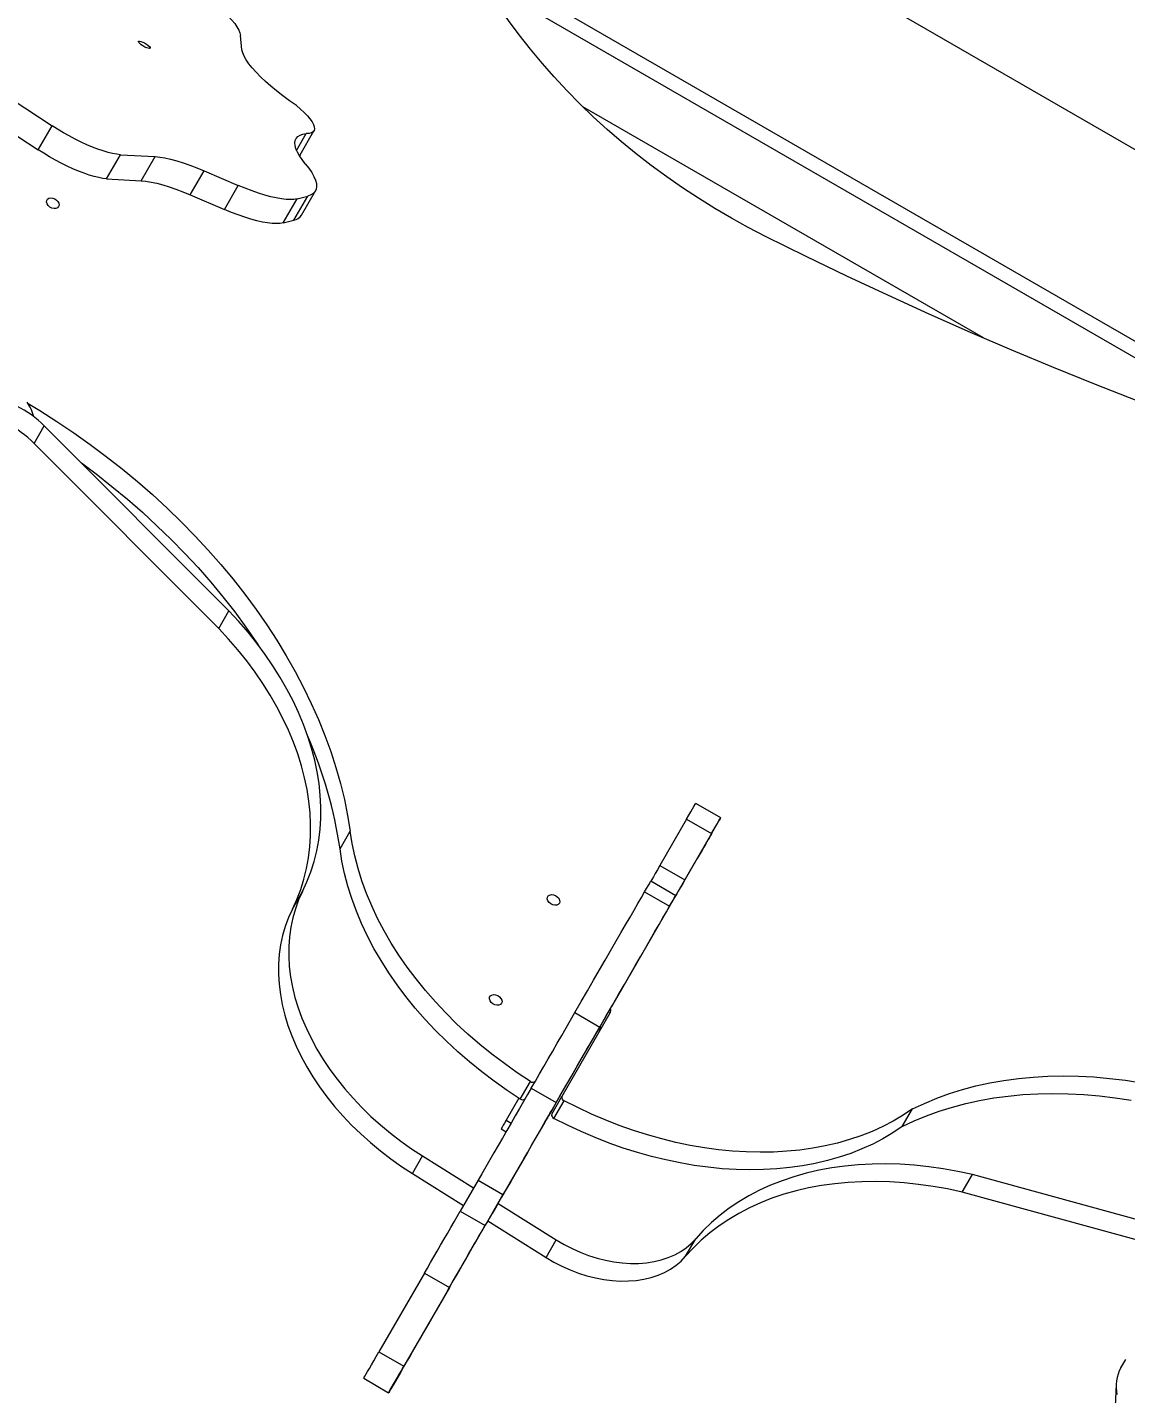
# Model space of a CAD drawing. Header units: millimetres. Extents: x -6006 to 5875, y -6399 to 6717.
# Drawn here: x 2185 to 2758, y 2098 to 2810 of the extents above; entities that cross this region are included whole.
import ezdxf

# ---------------------------------------------------------------- set-up
doc = ezdxf.new("R2010")
doc.units = ezdxf.units.MM
for name, color, linetype in [('DIKOM_ОБЪЕКТ', 7, 'Continuous'), ('DIKOM_РАЗМЕР_ЗОНА', 7, 'Continuous'), ('DIKOM_РАЗМЕР_ОБЪЕКТА', 7, 'Continuous')]:
    doc.layers.add(name, color=color, linetype=linetype)
doc.styles.add('style1', font='arial.ttf', dxfattribs={"width": 0.8})
doc.dimstyles.new('1-50', dxfattribs={"dimtxt": 300, "dimasz": 200, "dimexe": 100, "dimexo": 0, "dimgap": 100, "dimtad": 0, "dimdec": 0, "dimtxsty": 'style1', "dimcen": 0, "dimclrd": 7, "dimclre": 7, "dimadec": 1, "dimazin": 2, "dimtfac": 1, "dimtdec": 0, "dimtmove": 1, "dimatfit": 3, "dimfxl": 0, "dimlwd": 25, "dimlwe": 18, "dimarcsym": 0})

# ---------------------------------------------------------------- blocks, each defined once
blk = doc.blocks.new('*D15')
at = {"layer": 'Defpoints', "color": 0, "transparency": 16777216}
for p in [(-4354.46, 4593.05), (3409.28, 4593.05), (-1328.61, -3571.89)]:
    blk.add_point(p, dxfattribs=at)
at = {"layer": 'DIKOM_РАЗМЕР_ОБЪЕКТА', "color": 7, "lineweight": 18, "transparency": 16777216}
for p, q in [((3409.28, 4593.05), (-4454.46, 4593.05)), ((-1328.61, -3571.89), (-4454.46, -3571.89))]:
    blk.add_line(p, q, dxfattribs=at)
at = {"layer": 'DIKOM_РАЗМЕР_ОБЪЕКТА', "color": 7, "lineweight": 25, "transparency": 16777216}
for p, q in [((-4354.46, 4393.05), (-4354.46, 968.7)), ((-4354.46, -3371.89), (-4354.46, 52.46))]:
    blk.add_line(p, q, dxfattribs=at)
at = {"layer": 'DIKOM_РАЗМЕР_ОБЪЕКТА', "color": 7, "transparency": 16777216}
for points in [[(-4387.8, 4393.05), (-4321.13, 4393.05), (-4354.46, 4593.05)], [(-4387.8, -3371.89), (-4321.13, -3371.89), (-4354.46, -3571.89)]]:
    blk.add_solid(points, dxfattribs=at)
at = {"layer": 'DIKOM_РАЗМЕР_ОБЪЕКТА', "color": 0, "transparency": 16777216, "insert": (-4354.46, 510.58), "char_height": 300, "attachment_point": 5, "rotation": 90, "style": 'style1'}
blk.add_mtext('8150', dxfattribs=at)
blk = doc.blocks.new('*D16')
at = {"layer": 'Defpoints', "color": 0, "transparency": 16777216}
for p in [(3934.59, 4272.92), (-3710.11, -290.96), (3934.59, -4791.62)]:
    blk.add_point(p, dxfattribs=at)
at = {"layer": 'DIKOM_РАЗМЕР_ОБЪЕКТА', "color": 7, "lineweight": 18, "transparency": 16777216}
for p, q in [((3934.59, 4272.92), (3934.59, -4891.62)), ((-3710.11, -290.96), (-3710.11, -4891.62))]:
    blk.add_line(p, q, dxfattribs=at)
at = {"layer": 'DIKOM_РАЗМЕР_ОБЪЕКТА', "color": 7, "lineweight": 25, "transparency": 16777216}
for p, q in [((-3510.11, -4791.62), (-1432.64, -4791.62)), ((3734.59, -4791.62), (-518.7, -4791.62))]:
    blk.add_line(p, q, dxfattribs=at)
at = {"layer": 'DIKOM_РАЗМЕР_ОБЪЕКТА', "color": 7, "transparency": 16777216}
for points in [[(-3510.11, -4758.29), (-3510.11, -4824.96), (-3710.11, -4791.62)], [(3734.59, -4758.29), (3734.59, -4824.96), (3934.59, -4791.62)]]:
    blk.add_solid(points, dxfattribs=at)
at = {"layer": 'DIKOM_РАЗМЕР_ОБЪЕКТА', "color": 0, "transparency": 16777216, "insert": (-975.67, -4791.62), "char_height": 300, "attachment_point": 5, "style": 'style1'}
blk.add_mtext('7650', dxfattribs=at)
blk = doc.blocks.new('*D14')
at = {"layer": 'Defpoints', "color": 0, "transparency": 16777216}
for p in [(3463.26, 6716.57), (-5809.49, -5571.89), (-1350.38, -5571.89)]:
    blk.add_point(p, dxfattribs=at)
at = {"layer": 'DIKOM_РАЗМЕР_ЗОНА', "color": 7, "lineweight": 18, "transparency": 16777216}
for p, q in [((3463.26, 6716.57), (-5909.49, 6716.57)), ((-1350.38, -5571.89), (-5909.49, -5571.89))]:
    blk.add_line(p, q, dxfattribs=at)
at = {"layer": 'DIKOM_РАЗМЕР_ЗОНА', "color": 7, "lineweight": 25, "transparency": 16777216}
for p, q in [((-5809.49, 6516.57), (-5809.49, 1149.14)), ((-5809.49, -5371.89), (-5809.49, 69.36))]:
    blk.add_line(p, q, dxfattribs=at)
at = {"layer": 'DIKOM_РАЗМЕР_ЗОНА', "color": 7, "transparency": 16777216}
for points in [[(-5842.83, 6516.57), (-5776.16, 6516.57), (-5809.49, 6716.57)], [(-5842.83, -5371.89), (-5776.16, -5371.89), (-5809.49, -5571.89)]]:
    blk.add_solid(points, dxfattribs=at)
at = {"layer": 'DIKOM_РАЗМЕР_ЗОНА', "color": 0, "transparency": 16777216, "insert": (-5809.49, 609.25), "char_height": 300, "attachment_point": 5, "rotation": 90, "style": 'style1'}
blk.add_mtext('12300', dxfattribs=at)
blk = doc.blocks.new('*D13')
at = {"layer": 'Defpoints', "color": 0, "transparency": 16777216}
for p in [(5874.9, 4901.57), (-5210.11, -1293.83), (5874.9, -6202.3)]:
    blk.add_point(p, dxfattribs=at)
at = {"layer": 'DIKOM_РАЗМЕР_ЗОНА', "color": 7, "lineweight": 18, "transparency": 16777216}
for p, q in [((5874.9, 4901.57), (5874.9, -6302.3)), ((-5210.11, -1293.83), (-5210.11, -6302.3))]:
    blk.add_line(p, q, dxfattribs=at)
at = {"layer": 'DIKOM_РАЗМЕР_ЗОНА', "color": 7, "lineweight": 25, "transparency": 16777216}
for p, q in [((-5010.11, -6202.3), (160.46, -6202.3)), ((5674.9, -6202.3), (1240.24, -6202.3))]:
    blk.add_line(p, q, dxfattribs=at)
at = {"layer": 'DIKOM_РАЗМЕР_ЗОНА', "color": 7, "transparency": 16777216}
for points in [[(-5010.11, -6168.97), (-5010.11, -6235.64), (-5210.11, -6202.3)], [(5674.9, -6168.97), (5674.9, -6235.64), (5874.9, -6202.3)]]:
    blk.add_solid(points, dxfattribs=at)
at = {"layer": 'DIKOM_РАЗМЕР_ЗОНА', "color": 0, "transparency": 16777216, "insert": (700.35, -6202.3), "char_height": 300, "attachment_point": 5, "style": 'style1'}
blk.add_mtext('11100', dxfattribs=at)

msp = doc.modelspace()

# ---------------------------------------------------------------- linework, layer by layer
at = {"layer": 'DIKOM_ОБЪЕКТ', "color": 7, "linetype": 'Continuous', "lineweight": 15}
for p, q in [((2471.42, 2914.74), (2944.25, 2641.75)), ((2862.35, 2580.45), (2420.58, 2835.5)), ((2428.15, 2839.8), (2896.1, 2569.63)), ((2297.22, 2798.61), (2296.45, 2806.13)), ((2151.94, 2789.38), (2198.32, 2759.09)), ((2144.7, 2776.83), (2191.07, 2746.55)), ((2683.52, 2648.48), (2474.88, 2768.93)), ((2191.07, 2746.55), (2198.32, 2759.09)), ((2327.52, 2743.88), (2334.76, 2756.42)), ((2325.71, 2746.23), (2330.74, 2754.94)), ((2226.69, 2731.44), (2233.93, 2743.98)), ((2233.93, 2743.98), (2252, 2742.95)), ((2244.76, 2730.4), (2252, 2742.95)), ((2327.52, 2743.88), (2327.19, 2743.45)), ((2270.31, 2723.05), (2277.55, 2735.6)), ((2277.55, 2735.6), (2295.34, 2727.99)), ((2226.69, 2731.44), (2244.76, 2730.4)), ((2288.09, 2715.44), (2295.34, 2727.99)), ((2270.31, 2723.05), (2288.09, 2715.44)), ((2318.78, 2708.45), (2326.02, 2721)), ((2324.27, 2709.86), (2331.52, 2722.41)), ((2326.02, 2721), (2331.52, 2722.41)), ((2328.28, 2712.52), (2335.53, 2725.07)), ((2318.78, 2708.45), (2324.27, 2709.86)), ((2189.01, 2593.54), (2194.3, 2602.71)), ((2290.51, 2506.27), (2194.3, 2602.71)), ((2285.21, 2497.1), (2189.01, 2593.54)), ((2285.21, 2497.1), (2290.51, 2506.27)), ((2546.65, 2398.48), (2533.66, 2405.98)), ((2528.89, 2397.72), (2514.95, 2373.59)), ((2528.89, 2397.72), (2541.88, 2390.22)), ((2542.18, 2390.74), (2543.2, 2392.51)), ((2348.36, 2382.3), (2353.66, 2391.47)), ((2541.88, 2390.22), (2527.94, 2366.09)), ((2536.91, 2381.6), (2534.4, 2377.26)), ((2489.87, 2300.15), (2532.99, 2374.81)), ((2514.95, 2373.59), (2527.94, 2366.09)), ((2523.19, 2357.88), (2510.2, 2365.38)), ((2323.51, 2350.93), (2328.81, 2360.1)), ((2507.01, 2359.85), (2520, 2352.35)), ((2488.97, 2296.6), (2463.96, 2253.29)), ((2470.68, 2296.95), (2483.67, 2289.45)), ((2485.63, 2292.8), (2484.22, 2290.36)), ((2472.82, 2270.59), (2482.76, 2287.81)), ((2483.99, 2289.94), (2482.76, 2287.81)), ((2442.27, 2251.94), (2447.57, 2261.12)), ((2448, 2257.67), (2460.99, 2250.17)), ((2441.53, 2252.42), (2434.87, 2240.88)), ((2458.67, 2244.11), (2463.96, 2253.29)), ((2459.79, 2241.83), (2465.09, 2251.01)), ((2641.23, 2237.56), (2646.53, 2246.74)), ((2432.24, 2236.33), (2434.82, 2234.84)), ((2434.87, 2240.88), (2437.45, 2239.39)), ((2386.06, 2213.08), (2391.36, 2222.26)), ((2391.36, 2222.26), (2417.93, 2205.58)), ((2386.06, 2213.08), (2412.63, 2196.4)), ((2420.25, 2209.6), (2410.94, 2193.48)), ((2420.25, 2209.6), (2433.24, 2202.1)), ((2672.46, 2203.43), (2677.75, 2212.6)), ((2927.06, 2144.22), (2677.75, 2212.6)), ((2433.24, 2202.1), (2423.93, 2185.98)), ((2921.76, 2135.05), (2672.46, 2203.43)), ((2410.94, 2193.48), (2423.93, 2185.98)), ((2430.66, 2197.58), (2461, 2178.53)), ((2425.36, 2188.41), (2455.7, 2169.36)), ((2455.7, 2169.36), (2461, 2178.53)), ((2528.36, 2169.97), (2533.66, 2179.15)), ((2392.3, 2161.2), (2368.62, 2120.17)), ((2392.3, 2161.2), (2405.29, 2153.7)), ((2405.29, 2153.7), (2381.61, 2112.67)), ((2368.62, 2120.17), (2381.61, 2112.67)), ((2755.12, 2111.88), (2757.6, 2116.26)), ((2374.51, 2100.37), (2379.94, 2109.76)), ((2379.6, 2109.16), (2375.96, 2102.87)), ((2378.05, 2106.48), (2382.06, 2113.42)), ((2379.59, 2109.17), (2379.6, 2109.16)), ((2360.67, 2106.41), (2373.66, 2098.91)), ((2375.96, 2102.88), (2375.96, 2102.87)), ((2752.6, 2103.17), (2752.05, 2091.96)), ((2374.29, 2099.98), (2374.29, 2099.98))]:
    msp.add_line(p, q, dxfattribs=at)
at = {"layer": 'DIKOM_ОБЪЕКТ', "color": 7, "linetype": 'Continuous', "lineweight": 15, "flags": 128}
for points in [[(2277.89, 2826.59), (2280.77, 2824.42), (2283.46, 2822.26), (2285.95, 2820.13), (2288.21, 2818.05), (2290.23, 2816.03), (2291.98, 2814.1), (2293.47, 2812.26), (2294.66, 2810.52), (2295.56, 2808.92), (2296.16, 2807.45), (2296.45, 2806.13)], [(2569.92, 2701.41), (2561.03, 2706.03), (2552.26, 2710.89), (2543.61, 2715.96), (2535.1, 2721.26), (2526.74, 2726.76), (2518.53, 2732.47), (2510.5, 2738.37), (2502.65, 2744.46), (2494.99, 2750.73), (2487.53, 2757.17), (2480.28, 2763.78), (2473.25, 2770.54), (2466.45, 2777.44), (2459.89, 2784.49), (2453.57, 2791.65), (2447.51, 2798.94), (2441.71, 2806.34), (2436.19, 2813.83), (2430.94, 2821.42)], [(2249.4, 2799.51), (2249.09, 2799.35), (2248.48, 2799.39), (2247.65, 2799.64), (2246.67, 2800.07), (2245.67, 2800.62), (2244.74, 2801.24), (2243.98, 2801.86), (2243.49, 2802.42), (2243.3, 2802.85), (2243.45, 2803.11), (2243.92, 2803.17), (2244.65, 2803.02), (2245.57, 2802.68), (2246.57, 2802.18), (2247.55, 2801.59), (2248.4, 2800.95), (2249.04, 2800.36), (2249.38, 2799.85), (2249.4, 2799.51)], [(2325.59, 2769.56), (2321.99, 2772.1), (2318.56, 2774.65), (2315.31, 2777.19), (2312.28, 2779.7), (2309.48, 2782.18), (2306.93, 2784.59), (2304.64, 2786.93), (2302.63, 2789.18), (2300.92, 2791.33), (2299.52, 2793.36), (2298.43, 2795.26), (2297.66, 2797.01), (2297.22, 2798.61)], [(2325.59, 2769.56), (2327.75, 2767.73), (2329.67, 2765.94), (2331.32, 2764.23), (2332.7, 2762.61), (2333.77, 2761.1), (2334.52, 2759.73), (2334.95, 2758.5), (2335.06, 2757.43), (2334.83, 2756.55), (2334.28, 2755.85), (2333.4, 2755.34), (2332.22, 2755.04), (2330.74, 2754.94)], [(2233.93, 2743.98), (2232.01, 2744.18), (2229.86, 2744.57), (2227.5, 2745.15), (2224.96, 2745.91), (2222.25, 2746.84), (2219.42, 2747.93), (2216.47, 2749.18), (2213.46, 2750.57), (2210.39, 2752.09), (2207.32, 2753.72), (2204.26, 2755.44), (2201.25, 2757.24), (2198.32, 2759.09)], [(2330.25, 2739.28), (2328.58, 2741.42), (2327.2, 2743.44), (2326.13, 2745.33), (2325.38, 2747.08), (2324.94, 2748.68), (2324.82, 2750.12), (2325.02, 2751.39), (2325.54, 2752.48), (2326.38, 2753.38), (2327.53, 2754.1), (2328.99, 2754.62), (2330.74, 2754.94)], [(2226.69, 2731.44), (2224.77, 2731.63), (2222.62, 2732.02), (2220.26, 2732.6), (2217.72, 2733.36), (2215.01, 2734.29), (2212.17, 2735.39), (2209.23, 2736.63), (2206.21, 2738.02), (2203.15, 2739.54), (2200.07, 2741.17), (2197.01, 2742.89), (2194, 2744.69), (2191.07, 2746.55)], [(2252, 2742.95), (2254.46, 2742.71), (2257.17, 2742.27), (2260.11, 2741.63), (2263.26, 2740.79), (2266.61, 2739.76), (2270.12, 2738.55), (2273.78, 2737.15), (2277.55, 2735.6)], [(2330.25, 2739.28), (2332.08, 2736.93), (2333.58, 2734.7), (2334.74, 2732.62), (2335.56, 2730.7), (2336.03, 2728.94), (2336.15, 2727.36), (2335.92, 2725.96), (2335.33, 2724.76), (2334.4, 2723.77), (2333.13, 2722.98), (2331.52, 2722.41)], [(2244.76, 2730.4), (2247.21, 2730.17), (2249.92, 2729.72), (2252.87, 2729.08), (2256.02, 2728.24), (2259.36, 2727.21), (2262.88, 2726), (2266.53, 2724.61), (2270.31, 2723.05)], [(2326.02, 2721), (2324.36, 2720.7), (2322.43, 2720.59), (2320.23, 2720.68), (2317.8, 2720.96), (2315.13, 2721.43), (2312.25, 2722.09), (2309.17, 2722.93), (2305.92, 2723.94), (2302.52, 2725.13), (2298.98, 2726.48), (2295.34, 2727.99)], [(2201.77, 2716.95), (2201.2, 2716.35), (2200.37, 2716), (2199.36, 2715.95), (2198.28, 2716.19), (2197.25, 2716.71), (2196.39, 2717.44), (2195.77, 2718.31), (2195.48, 2719.22), (2195.55, 2720.08), (2195.95, 2720.78), (2196.66, 2721.26), (2197.6, 2721.47), (2198.66, 2721.37), (2199.72, 2720.99), (2200.68, 2720.35), (2201.43, 2719.54), (2201.89, 2718.64), (2202.01, 2717.75), (2201.77, 2716.95)], [(2318.78, 2708.45), (2317.12, 2708.15), (2315.18, 2708.05), (2312.99, 2708.13), (2310.55, 2708.41), (2307.88, 2708.88), (2305, 2709.54), (2301.93, 2710.38), (2298.68, 2711.4), (2295.27, 2712.58), (2291.74, 2713.93), (2288.09, 2715.44)], [(2944.7, 2555.14), (2939.71, 2556.57), (2917.58, 2563.06), (2895.49, 2569.82), (2873.41, 2576.83), (2851.37, 2584.11), (2829.36, 2591.64), (2807.4, 2599.42), (2785.48, 2607.47), (2763.62, 2615.76), (2741.8, 2624.3), (2720.05, 2633.09), (2698.37, 2642.13), (2676.76, 2651.41), (2655.22, 2660.94), (2633.76, 2670.7), (2612.39, 2680.7), (2591.1, 2690.94), (2569.92, 2701.41)], [(2185.94, 2614.29), (2191.94, 2610.65), (2200.85, 2604.99), (2209.61, 2599.12), (2218.2, 2593.04), (2226.61, 2586.77), (2234.83, 2580.3), (2242.86, 2573.66), (2250.68, 2566.83), (2258.27, 2559.85), (2265.65, 2552.7), (2272.78, 2545.41), (2279.67, 2537.97), (2286.31, 2530.41), (2292.68, 2522.73), (2298.78, 2514.93), (2304.61, 2507.04), (2310.15, 2499.05), (2315.4, 2490.98), (2320.35, 2482.84), (2325, 2474.63), (2329.34, 2466.38), (2333.36, 2458.08), (2337.06, 2449.76), (2340.43, 2441.41), (2343.48, 2433.05), (2346.2, 2424.7), (2348.57, 2416.35), (2350.61, 2408.02), (2352.31, 2399.73), (2353.66, 2391.47)], [(2213.63, 2583.34), (2221.31, 2577.6), (2229.54, 2571.13), (2237.56, 2564.48), (2245.38, 2557.66), (2252.98, 2550.67), (2260.35, 2543.53), (2267.48, 2536.23), (2274.37, 2528.8), (2281.01, 2521.24), (2287.38, 2513.55), (2293.49, 2505.76), (2299.31, 2497.86), (2304.85, 2489.87), (2306.13, 2487.96)], [(2328.81, 2360.1), (2331.14, 2365.14), (2333.15, 2370.34), (2334.83, 2375.68), (2336.2, 2381.17), (2337.23, 2386.77), (2337.93, 2392.49), (2338.3, 2398.32), (2338.34, 2404.23), (2338.04, 2410.22), (2337.41, 2416.28), (2336.45, 2422.38), (2335.16, 2428.53), (2333.54, 2434.71), (2331.6, 2440.9), (2329.34, 2447.09), (2326.76, 2453.26), (2323.88, 2459.42), (2320.69, 2465.54), (2317.2, 2471.6), (2313.43, 2477.61), (2309.37, 2483.54), (2305.04, 2489.38), (2300.45, 2495.13), (2295.6, 2500.76), (2290.51, 2506.27)], [(2323.51, 2350.93), (2325.84, 2355.97), (2327.85, 2361.16), (2329.54, 2366.51), (2330.9, 2371.99), (2331.93, 2377.6), (2332.63, 2383.32), (2333, 2389.14), (2333.04, 2395.06), (2332.74, 2401.05), (2332.11, 2407.1), (2331.15, 2413.21), (2329.86, 2419.36), (2328.24, 2425.53), (2326.3, 2431.72), (2324.04, 2437.91), (2321.46, 2444.09), (2318.58, 2450.25), (2315.39, 2456.36), (2311.91, 2462.43), (2308.13, 2468.44), (2304.08, 2474.37), (2299.75, 2480.21), (2295.15, 2485.96), (2290.31, 2491.59), (2285.21, 2497.1)], [(2528.89, 2397.72), (2530.09, 2399.8), (2531.13, 2401.6), (2531.99, 2403.1), (2532.69, 2404.3), (2533.2, 2405.18), (2533.52, 2405.74), (2533.65, 2405.97), (2533.66, 2405.98)], [(2541.88, 2390.22), (2543.08, 2392.3), (2544.12, 2394.1), (2544.98, 2395.6), (2545.68, 2396.8), (2546.19, 2397.68), (2546.51, 2398.24), (2546.64, 2398.47), (2546.59, 2398.37), (2546.34, 2397.95), (2545.91, 2397.2), (2545.29, 2396.12)], [(2543.2, 2392.51), (2543.39, 2392.83), (2543.59, 2393.19), (2543.82, 2393.58), (2544.07, 2394.02), (2544.34, 2394.49), (2544.64, 2395), (2544.95, 2395.54), (2545.29, 2396.12)], [(2447.57, 2261.12), (2440.69, 2265.63), (2433.97, 2270.36), (2427.44, 2275.28), (2421.11, 2280.4), (2414.99, 2285.71), (2409.09, 2291.18), (2403.42, 2296.81), (2398.01, 2302.58), (2392.85, 2308.49), (2387.97, 2314.53), (2383.36, 2320.67), (2379.05, 2326.9), (2375.04, 2333.22), (2371.34, 2339.6), (2367.95, 2346.04), (2364.89, 2352.52), (2362.16, 2359.03), (2359.77, 2365.55), (2357.72, 2372.07), (2356.02, 2378.57), (2354.66, 2385.04), (2353.66, 2391.47)], [(2542.18, 2390.74), (2541.78, 2390.04), (2541.3, 2389.21), (2540.75, 2388.25), (2540.12, 2387.16), (2539.42, 2385.95), (2538.65, 2384.61), (2537.81, 2383.16), (2536.91, 2381.6)], [(2442.27, 2251.94), (2435.39, 2256.46), (2428.68, 2261.18), (2422.15, 2266.11), (2415.81, 2271.23), (2409.69, 2276.53), (2403.79, 2282), (2398.13, 2287.63), (2392.71, 2293.41), (2387.56, 2299.32), (2382.67, 2305.35), (2378.07, 2311.49), (2373.76, 2317.73), (2369.75, 2324.04), (2366.04, 2330.43), (2362.66, 2336.87), (2359.6, 2343.35), (2356.87, 2349.85), (2354.48, 2356.37), (2352.42, 2362.89), (2350.72, 2369.39), (2349.36, 2375.87), (2348.36, 2382.3)], [(2514.95, 2373.59), (2513.67, 2371.37), (2512.54, 2369.41), (2511.57, 2367.74), (2510.77, 2366.35), (2510.21, 2365.38)], [(2534.4, 2377.26), (2534.25, 2377), (2534.08, 2376.7), (2533.89, 2376.38), (2533.7, 2376.04), (2533.5, 2375.7), (2533.31, 2375.37), (2533.14, 2375.07), (2532.99, 2374.81)], [(2507.01, 2359.85), (2508.01, 2361.59), (2508.83, 2363.01), (2509.47, 2364.11), (2509.91, 2364.87), (2510.15, 2365.29), (2510.2, 2365.38)], [(2527.94, 2366.09), (2526.66, 2363.87), (2525.53, 2361.91), (2524.56, 2360.24), (2523.76, 2358.85), (2523.13, 2357.76), (2522.68, 2356.98), (2522.41, 2356.52), (2522.32, 2356.36), (2522.41, 2356.53), (2522.69, 2357.01)], [(2328.81, 2360.1), (2326.79, 2355.67), (2325.09, 2351.09), (2323.73, 2346.35), (2322.69, 2341.49), (2321.99, 2336.5), (2321.63, 2331.41), (2321.61, 2326.23), (2321.92, 2320.97), (2322.58, 2315.64), (2323.56, 2310.27), (2324.89, 2304.87), (2326.54, 2299.45), (2328.51, 2294.02), (2330.8, 2288.61), (2333.41, 2283.23), (2336.32, 2277.89), (2339.53, 2272.6), (2343.03, 2267.39), (2346.8, 2262.26), (2350.85, 2257.24), (2355.15, 2252.33), (2359.69, 2247.54), (2364.47, 2242.9), (2369.47, 2238.42), (2374.67, 2234.1), (2380.06, 2229.96), (2385.63, 2226.01), (2391.36, 2222.26)], [(2462.61, 2353.92), (2462.04, 2353.32), (2461.21, 2352.97), (2460.2, 2352.92), (2459.12, 2353.16), (2458.09, 2353.68), (2457.22, 2354.41), (2456.61, 2355.28), (2456.32, 2356.19), (2456.38, 2357.04), (2456.79, 2357.75), (2457.5, 2358.23), (2458.44, 2358.43), (2459.49, 2358.34), (2460.56, 2357.95), (2461.52, 2357.32), (2462.27, 2356.51), (2462.73, 2355.61), (2462.85, 2354.71), (2462.61, 2353.92)], [(2470.68, 2296.95), (2474.01, 2302.72), (2477.27, 2308.35), (2480.44, 2313.84), (2483.51, 2319.16), (2486.47, 2324.3), (2489.32, 2329.23), (2492.05, 2333.95), (2494.64, 2338.44), (2497.1, 2342.69), (2499.4, 2346.68), (2501.55, 2350.41), (2503.54, 2353.85), (2505.36, 2357), (2507.01, 2359.85)], [(2520, 2352.35), (2521, 2354.09), (2521.82, 2355.51), (2522.46, 2356.61), (2522.9, 2357.37), (2523.14, 2357.79), (2523.19, 2357.87), (2523.04, 2357.61), (2522.69, 2357.01)], [(2323.51, 2350.93), (2321.49, 2346.5), (2319.8, 2341.91), (2318.43, 2337.18), (2317.4, 2332.31), (2316.7, 2327.33), (2316.34, 2322.24), (2316.31, 2317.05), (2316.63, 2311.79), (2317.28, 2306.47), (2318.27, 2301.1), (2319.59, 2295.7), (2321.24, 2290.28), (2323.21, 2284.85), (2325.51, 2279.44), (2328.11, 2274.06), (2331.02, 2268.71), (2334.23, 2263.43), (2337.73, 2258.22), (2341.51, 2253.09), (2345.55, 2248.06), (2349.85, 2243.15), (2354.4, 2238.37), (2359.17, 2233.73), (2364.17, 2229.24), (2369.37, 2224.92), (2374.77, 2220.78), (2380.34, 2216.83), (2386.06, 2213.08)], [(2483.67, 2289.45), (2487, 2295.22), (2490.26, 2300.85), (2493.43, 2306.34), (2496.5, 2311.66), (2499.46, 2316.8), (2502.31, 2321.73), (2505.04, 2326.45), (2507.63, 2330.94), (2510.09, 2335.19), (2512.39, 2339.18), (2514.54, 2342.91), (2516.53, 2346.35), (2518.35, 2349.5), (2520, 2352.35)], [(2432.51, 2301.81), (2431.95, 2301.2), (2431.11, 2300.86), (2430.1, 2300.8), (2429.02, 2301.05), (2428, 2301.56), (2427.13, 2302.29), (2426.52, 2303.16), (2426.23, 2304.07), (2426.29, 2304.93), (2426.7, 2305.64), (2427.4, 2306.12), (2428.34, 2306.32), (2429.4, 2306.22), (2430.47, 2305.84), (2431.43, 2305.21), (2432.18, 2304.39), (2432.63, 2303.49), (2432.75, 2302.6), (2432.51, 2301.81)], [(2485.63, 2292.8), (2486.09, 2293.59), (2486.6, 2294.49), (2487.17, 2295.46), (2487.75, 2296.48), (2488.34, 2297.49), (2488.9, 2298.47), (2489.42, 2299.37), (2489.87, 2300.15)], [(2448, 2257.67), (2450.1, 2261.29), (2452.27, 2265.06), (2454.51, 2268.94), (2456.81, 2272.91), (2459.13, 2276.94), (2461.48, 2281), (2463.82, 2285.06), (2466.15, 2289.09), (2468.44, 2293.06), (2470.68, 2296.95)], [(2460.99, 2250.17), (2463.09, 2253.79), (2465.26, 2257.56), (2467.5, 2261.44), (2469.8, 2265.41), (2472.12, 2269.44), (2474.47, 2273.5), (2476.81, 2277.56), (2479.14, 2281.59), (2481.43, 2285.56), (2483.67, 2289.45)], [(2483.34, 2288.84), (2483.4, 2288.94), (2483.57, 2289.23), (2483.85, 2289.71), (2484.22, 2290.36)], [(2444.01, 2220.7), (2446.1, 2224.32), (2448.27, 2228.08), (2450.5, 2231.94), (2452.78, 2235.88), (2455.08, 2239.88), (2457.4, 2243.9), (2459.73, 2247.92), (2462.03, 2251.92), (2464.31, 2255.86), (2466.54, 2259.72), (2468.71, 2263.48), (2470.81, 2267.12), (2472.82, 2270.59)], [(2646.53, 2246.74), (2652.73, 2249.68), (2659.15, 2252.36), (2665.78, 2254.78), (2672.61, 2256.91), (2679.63, 2258.78), (2686.83, 2260.36), (2694.19, 2261.66), (2701.7, 2262.67), (2709.36, 2263.4), (2717.13, 2263.84), (2725.03, 2263.99), (2733.02, 2263.85), (2741.1, 2263.43), (2749.25, 2262.71), (2757.46, 2261.71), (2765.72, 2260.43)], [(2448, 2257.67), (2446.01, 2254.22), (2443.94, 2250.63), (2441.81, 2246.94), (2439.63, 2243.17), (2437.42, 2239.33), (2435.18, 2235.46), (2432.95, 2231.59), (2430.72, 2227.73), (2428.52, 2223.92), (2426.36, 2220.17), (2424.25, 2216.52), (2422.21, 2212.99), (2420.25, 2209.6)], [(2460.99, 2250.17), (2459, 2246.72), (2456.93, 2243.13), (2454.8, 2239.44), (2452.62, 2235.66), (2450.41, 2231.83), (2448.17, 2227.96), (2445.94, 2224.09), (2443.71, 2220.23), (2441.51, 2216.42), (2439.35, 2212.67), (2437.24, 2209.02), (2435.2, 2205.49), (2433.24, 2202.1)], [(2646.53, 2246.74), (2641.62, 2243.46), (2636.48, 2240.41), (2631.1, 2237.62), (2625.5, 2235.08), (2619.7, 2232.79), (2613.69, 2230.77), (2607.49, 2229.01), (2601.13, 2227.52), (2594.6, 2226.3), (2587.92, 2225.36), (2581.1, 2224.69), (2574.16, 2224.3), (2567.12, 2224.19), (2559.98, 2224.36), (2552.75, 2224.81), (2545.47, 2225.53), (2538.13, 2226.53), (2530.75, 2227.8), (2523.35, 2229.35), (2515.94, 2231.16), (2508.54, 2233.24), (2501.16, 2235.58), (2493.82, 2238.17), (2486.52, 2241.02), (2479.29, 2244.11), (2472.14, 2247.44), (2465.09, 2251.01)], [(2641.23, 2237.56), (2647.43, 2240.51), (2653.85, 2243.19), (2660.48, 2245.6), (2667.31, 2247.74), (2674.33, 2249.6), (2681.53, 2251.18), (2688.89, 2252.48), (2696.41, 2253.5), (2704.06, 2254.23), (2711.84, 2254.67), (2719.73, 2254.82), (2727.72, 2254.68), (2735.8, 2254.25), (2743.96, 2253.54), (2752.17, 2252.54), (2760.42, 2251.25)], [(2455.94, 2241.39), (2455.61, 2240.81), (2455.44, 2240.52), (2455.47, 2240.56), (2455.68, 2240.92), (2456.05, 2241.57), (2456.54, 2242.42), (2457.11, 2243.4), (2457.68, 2244.39), (2458.2, 2245.29), (2458.6, 2245.99), (2458.86, 2246.43), (2458.93, 2246.56), (2458.81, 2246.35), (2458.52, 2245.84), (2458.08, 2245.08), (2457.54, 2244.15), (2456.97, 2243.16), (2456.41, 2242.2), (2455.94, 2241.39)], [(2434.87, 2240.88), (2434.03, 2239.43), (2433.33, 2238.23), (2432.8, 2237.3), (2432.44, 2236.68), (2432.26, 2236.37), (2432.24, 2236.33)], [(2641.23, 2237.56), (2636.33, 2234.28), (2631.18, 2231.24), (2625.81, 2228.45), (2620.21, 2225.9), (2614.4, 2223.62), (2608.39, 2221.59), (2602.2, 2219.83), (2595.83, 2218.35), (2589.3, 2217.13), (2582.62, 2216.18), (2575.8, 2215.52), (2568.87, 2215.13), (2561.82, 2215.02), (2554.68, 2215.19), (2547.46, 2215.63), (2540.17, 2216.36), (2532.83, 2217.36), (2525.45, 2218.63), (2518.05, 2220.17), (2510.65, 2221.99), (2503.24, 2224.07), (2495.86, 2226.4), (2488.52, 2229), (2481.23, 2231.85), (2474, 2234.94), (2466.85, 2238.27), (2459.79, 2241.83)], [(2444.01, 2220.7), (2442.32, 2217.78), (2440.62, 2214.83), (2438.91, 2211.87), (2437.23, 2208.95), (2435.58, 2206.1), (2433.99, 2203.35), (2432.48, 2200.74), (2431.08, 2198.3), (2429.78, 2196.06), (2428.62, 2194.04), (2427.6, 2192.28), (2426.74, 2190.79), (2426.04, 2189.59)], [(2677.75, 2212.6), (2670.14, 2214.23), (2662.56, 2215.58), (2655.01, 2216.65), (2647.51, 2217.42), (2640.08, 2217.91), (2632.73, 2218.11), (2625.48, 2218.03), (2618.33, 2217.65), (2611.32, 2216.98), (2604.45, 2216.03), (2597.73, 2214.79), (2591.17, 2213.27), (2584.8, 2211.47), (2578.62, 2209.39), (2572.65, 2207.04), (2566.9, 2204.42), (2561.38, 2201.55), (2556.1, 2198.41), (2551.07, 2195.03), (2546.3, 2191.4), (2541.8, 2187.54), (2537.58, 2183.45), (2533.66, 2179.15)], [(2672.46, 2203.43), (2664.85, 2205.06), (2657.26, 2206.41), (2649.71, 2207.47), (2642.21, 2208.25), (2634.78, 2208.74), (2627.43, 2208.94), (2620.18, 2208.85), (2613.04, 2208.47), (2606.02, 2207.81), (2599.15, 2206.85), (2592.43, 2205.61), (2585.88, 2204.09), (2579.51, 2202.29), (2573.33, 2200.22), (2567.36, 2197.87), (2561.6, 2195.25), (2556.08, 2192.37), (2550.8, 2189.24), (2545.77, 2185.86), (2541, 2182.23), (2536.5, 2178.37), (2532.29, 2174.28), (2528.36, 2169.97)], [(2392.3, 2161.2), (2393.85, 2163.88), (2395.48, 2166.69), (2397.17, 2169.63), (2398.91, 2172.65), (2400.69, 2175.72), (2402.47, 2178.81), (2404.25, 2181.9), (2406.01, 2184.93), (2407.72, 2187.9), (2409.37, 2190.76), (2410.94, 2193.48)], [(2404.54, 2152.35), (2406.82, 2156.29), (2409.05, 2160.16), (2411.22, 2163.92), (2413.32, 2167.55), (2415.33, 2171.03), (2417.24, 2174.35), (2419.05, 2177.47), (2420.73, 2180.38), (2422.28, 2183.07), (2423.69, 2185.5), (2424.94, 2187.68), (2426.04, 2189.59)], [(2405.29, 2153.7), (2406.84, 2156.37), (2408.47, 2159.19), (2410.16, 2162.13), (2411.9, 2165.15), (2413.68, 2168.22), (2415.46, 2171.31), (2417.24, 2174.4), (2419, 2177.43), (2420.71, 2180.4), (2422.36, 2183.26), (2423.93, 2185.98)], [(2461, 2178.53), (2465.06, 2176.14), (2469.23, 2173.98), (2473.51, 2172.06), (2477.86, 2170.4), (2482.25, 2169.01), (2486.65, 2167.89), (2491.05, 2167.06), (2495.4, 2166.51), (2499.7, 2166.25), (2503.9, 2166.29), (2507.99, 2166.62), (2511.93, 2167.24), (2515.71, 2168.14), (2519.29, 2169.32), (2522.67, 2170.78), (2525.81, 2172.5), (2528.7, 2174.48), (2531.32, 2176.7), (2533.66, 2179.15)], [(2455.7, 2169.36), (2459.76, 2166.97), (2463.94, 2164.81), (2468.21, 2162.89), (2472.56, 2161.23), (2476.95, 2159.84), (2481.35, 2158.72), (2485.75, 2157.89), (2490.11, 2157.34), (2494.4, 2157.08), (2498.6, 2157.12), (2502.69, 2157.44), (2506.63, 2158.06), (2510.41, 2158.97), (2514, 2160.15), (2517.37, 2161.61), (2520.51, 2163.33), (2523.4, 2165.31), (2526.03, 2167.53), (2528.36, 2169.97)], [(2404.54, 2152.35), (2402.03, 2148), (2399.57, 2143.75), (2397.18, 2139.6), (2394.87, 2135.6), (2392.65, 2131.76), (2390.54, 2128.11), (2388.56, 2124.67), (2386.7, 2121.46), (2385, 2118.5), (2383.45, 2115.82), (2382.06, 2113.42)], [(2360.67, 2106.41), (2360.74, 2106.53), (2360.99, 2106.95), (2361.41, 2107.68), (2361.99, 2108.7), (2362.74, 2109.99), (2363.65, 2111.56), (2364.7, 2113.38), (2365.89, 2115.44), (2367.2, 2117.71), (2368.62, 2120.17)], [(2374.51, 2100.37), (2374.05, 2099.58), (2373.77, 2099.09), (2373.67, 2098.91), (2373.73, 2099.03), (2373.98, 2099.45), (2374.4, 2100.18), (2374.98, 2101.19), (2375.73, 2102.49), (2376.64, 2104.06), (2377.69, 2105.88), (2378.88, 2107.94), (2380.19, 2110.21), (2381.61, 2112.67)], [(2379.94, 2109.76), (2380.55, 2110.82), (2380.97, 2111.55), (2381.21, 2111.96), (2381.26, 2112.05), (2381.12, 2111.81), (2380.8, 2111.25), (2380.29, 2110.36), (2379.6, 2109.16)], [(2378.05, 2106.48), (2377.02, 2104.69), (2376.15, 2103.18), (2375.44, 2101.95), (2374.89, 2101.01), (2374.52, 2100.37), (2374.33, 2100.03), (2374.31, 2100), (2374.46, 2100.27), (2374.79, 2100.84), (2375.29, 2101.71), (2375.96, 2102.87)]]:
    msp.add_lwpolyline(points, dxfattribs=at)
at = {"layer": 'DIKOM_ОБЪЕКТ', "color": 7, "linetype": 'Continuous', "lineweight": 15}
for centre, radius, start, end in [((2323.24, 2715.77), 5.99, 279.87262, 327.18142), ((2155.74, 2564.24), 54.47, 44.92658, 82.1083), ((2164.21, 2601.04), 25.42, 14.75055, 33.46336), ((2150.44, 2555.07), 54.47, 44.9267, 82.10853), ((2114.41, 2347.18), 236.57, 8.53606, 23.43463), ((2485.95, 2298.25), 3.44, 331.30491, 14.8195), ((2480.64, 2289.07), 3.46, 333.25475, 14.78553), ((2448.77, 2262.57), 1.89, 230.45068, 311.26835), ((2443.48, 2253.4), 1.89, 230.47586, 311.12164), ((2465.7, 2252.72), 1.82, 161.98543, 250.4575), ((2460.4, 2243.55), 1.82, 161.99129, 250.45163), ((2772.25, 2102.23), 19.67, 150.59845, 192.69747)]:
    msp.add_arc(centre, radius, start, end, dxfattribs=at)

# ---------------------------------------------------------------- dimensions: what is measured, and where the dimension line sits
at = {"layer": 'DIKOM_РАЗМЕР_ЗОНА'}
dim = msp.add_linear_dim(base=(-5809.49, -5571.89), p1=(3463.26, 6716.57), p2=(-1350.38, -5571.89), angle=90, text='12300', dimstyle='1-50', override={"dimscale": 1, "dimtix": 0, "dimtofl": 1, "dimtmove": 1, "dimatfit": 3}, dxfattribs=at)
dim.commit()
dim.dimension.update_dxf_attribs({"geometry": '*D14', "text_midpoint": (-5809.49, 609.25), "dimtype": 160})
dim = msp.add_linear_dim(base=(5874.9, -6202.3), p1=(-5210.11, -1293.83), p2=(5874.9, 4901.57), text='11100', dimstyle='1-50', override={"dimscale": 1, "dimtix": 0, "dimtofl": 1, "dimtmove": 1, "dimatfit": 3}, dxfattribs=at)
dim.commit()
dim.dimension.update_dxf_attribs({"geometry": '*D13', "text_midpoint": (700.35, -6202.3), "dimtype": 160})
at = {"layer": 'DIKOM_РАЗМЕР_ОБЪЕКТА'}
dim = msp.add_linear_dim(base=(-4354.46, 4593.05), p1=(-1328.61, -3571.89), p2=(3409.28, 4593.05), angle=90, text='8150', dimstyle='1-50', override={"dimscale": 1, "dimtix": 0, "dimtofl": 1, "dimtmove": 1, "dimatfit": 3}, dxfattribs=at)
dim.commit()
dim.dimension.update_dxf_attribs({"geometry": '*D15', "text_midpoint": (-4354.46, 510.58)})
dim = msp.add_linear_dim(base=(3934.59, -4791.62), p1=(-3710.11, -290.96), p2=(3934.59, 4272.92), text='7650', dimstyle='1-50', override={"dimscale": 1, "dimtix": 0, "dimtofl": 1, "dimtmove": 1, "dimatfit": 3}, dxfattribs=at)
dim.commit()
dim.dimension.update_dxf_attribs({"geometry": '*D16', "text_midpoint": (-975.67, -4791.62), "dimtype": 160})

doc.saveas('drawing.dxf')
